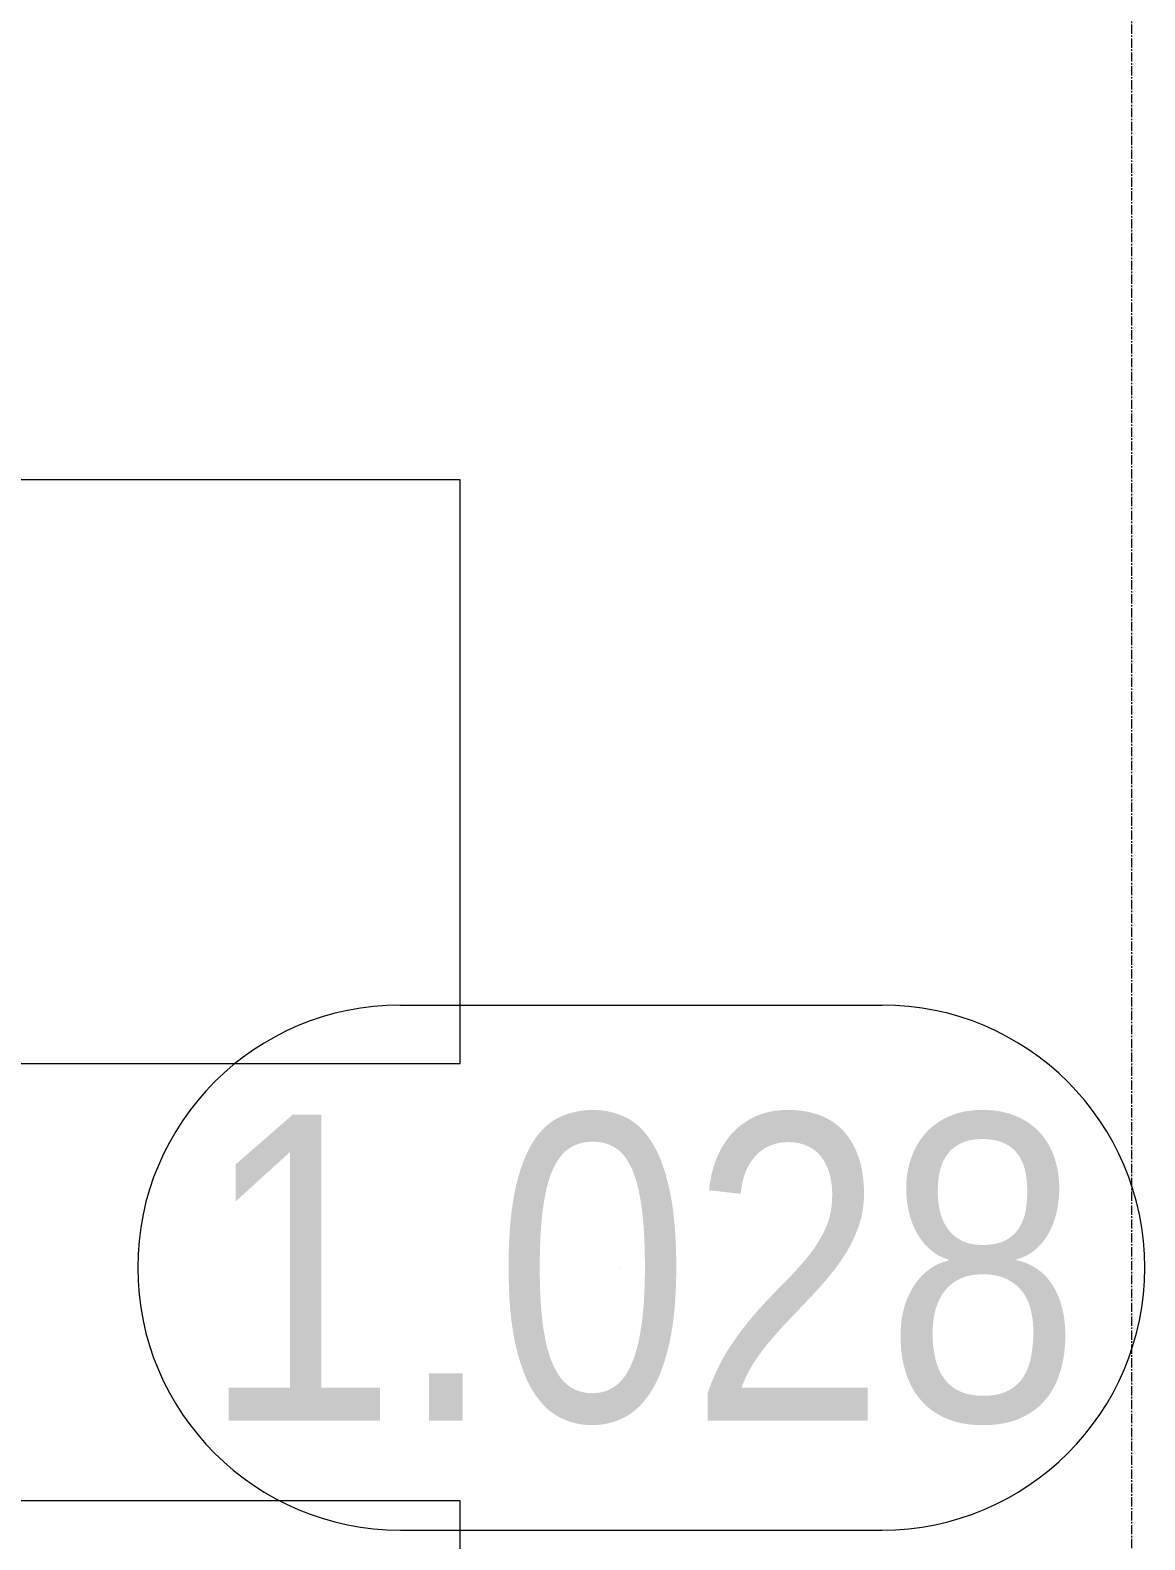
# Model space of a CAD drawing. Header units: millimetres. Extents: x -231292 to 573618, y -153144 to 564035.
# Drawn here: x 10819 to 13110, y -144525 to -141420 of the extents above; entities that cross this region are included whole.
import ezdxf
from ezdxf.enums import TextEntityAlignment as Align

# ---------------------------------------------------------------- set-up
doc = ezdxf.new("R2010")
doc.units = ezdxf.units.MM
doc.linetypes.add('CENTER2', pattern=[28.575, 19.05, -3.175, 3.175, -3.175])
doc.layers.get('0').update_dxf_attribs({"color": 250})
doc.layers.get('Defpoints').update_dxf_attribs({"color": 250})
for name, color, linetype, lineweight in [('АР_Area', 250, 'Continuous', 5), ('основной', 250, 'Continuous', 15), ('РД_Оси_100', 250, 'Continuous', 0)]:
    doc.layers.add(name, color=color, linetype=linetype, lineweight=lineweight)
doc.styles.add('style1', font='ARIALN.TTF')

# ---------------------------------------------------------------- blocks, each defined once
blk = doc.blocks.new('MOK-МаркаПом_овал_ареал')
for p, q in [((-2.75, 3), (2.75, 3)), ((-2.75, -3), (2.75, -3))]:
    blk.add_line(p, q)
for centre, radius, start, end in [((-2.75, 0), 3, 90, 270), ((2.75, 0), 3, 270, 90), ((-3.75, 0), 3.5, 0, 0.001)]:
    blk.add_arc(centre, radius, start, end)
at = {"color": 0, "style": 'style1'}
blk.add_attdef('АР-ПОМЕЩЕНИЕ:НОМЕР', text='', height=3.5, dxfattribs=at).set_placement((0, 0), align=Align.MIDDLE)
at = {"layer": 'Defpoints', "color": 2, "style": 'style1'}
blk.add_attdef('АР-ПОМЕЩЕНИЕ:НАИМЕНОВАНИЕ', text='', height=1, dxfattribs=at).set_placement((-0.094, -4.814), align=Align.MIDDLE)
blk = doc.blocks.new('оси_рен')
at = {"layer": 'РД_Оси_100', "color": 251, "linetype": 'CENTER2', "true_color": 0x636466}
blk.add_line((1199852.916, 135558.25), (1199852.916, 223268.25), dxfattribs=at)

msp = doc.modelspace()

# ---------------------------------------------------------------- linework, layer by layer
at = {"layer": 'основной', "lineweight": 15}
for points in [[(9003.458, -143545.283), (11703.458, -143545.283), (11703.458, -142345.283), (9003.458, -142345.283)], [(9003.458, -147745.283), (11703.458, -147745.283), (11703.458, -144445.283), (9003.458, -144445.283)]]:
    msp.add_lwpolyline(points, close=True, dxfattribs=at)

# ---------------------------------------------------------------- block references
at = {"rotation": 359.999868838025}
msp.add_blockref('оси_рен', (-1186769.82, -284755.728), dxfattribs=at)
at = {"layer": 'АР_Area', "color": 18, "linetype": 'Continuous', "lineweight": 5, "true_color": 0x000000}
ref = msp.add_blockref('MOK-МаркаПом_овал_ареал', (12075.306, -143965.331), dxfattribs=dict(at, xscale=180, yscale=180, zscale=100))
ref.add_attrib('АР-ПОМЕЩЕНИЕ:НОМЕР', '1.028', dxfattribs={"layer": '0', "color": 0, "height": 630, "style": 'style1'}).set_placement((12075.306, -143965.331), align=Align.MIDDLE)

doc.saveas('drawing.dxf')
